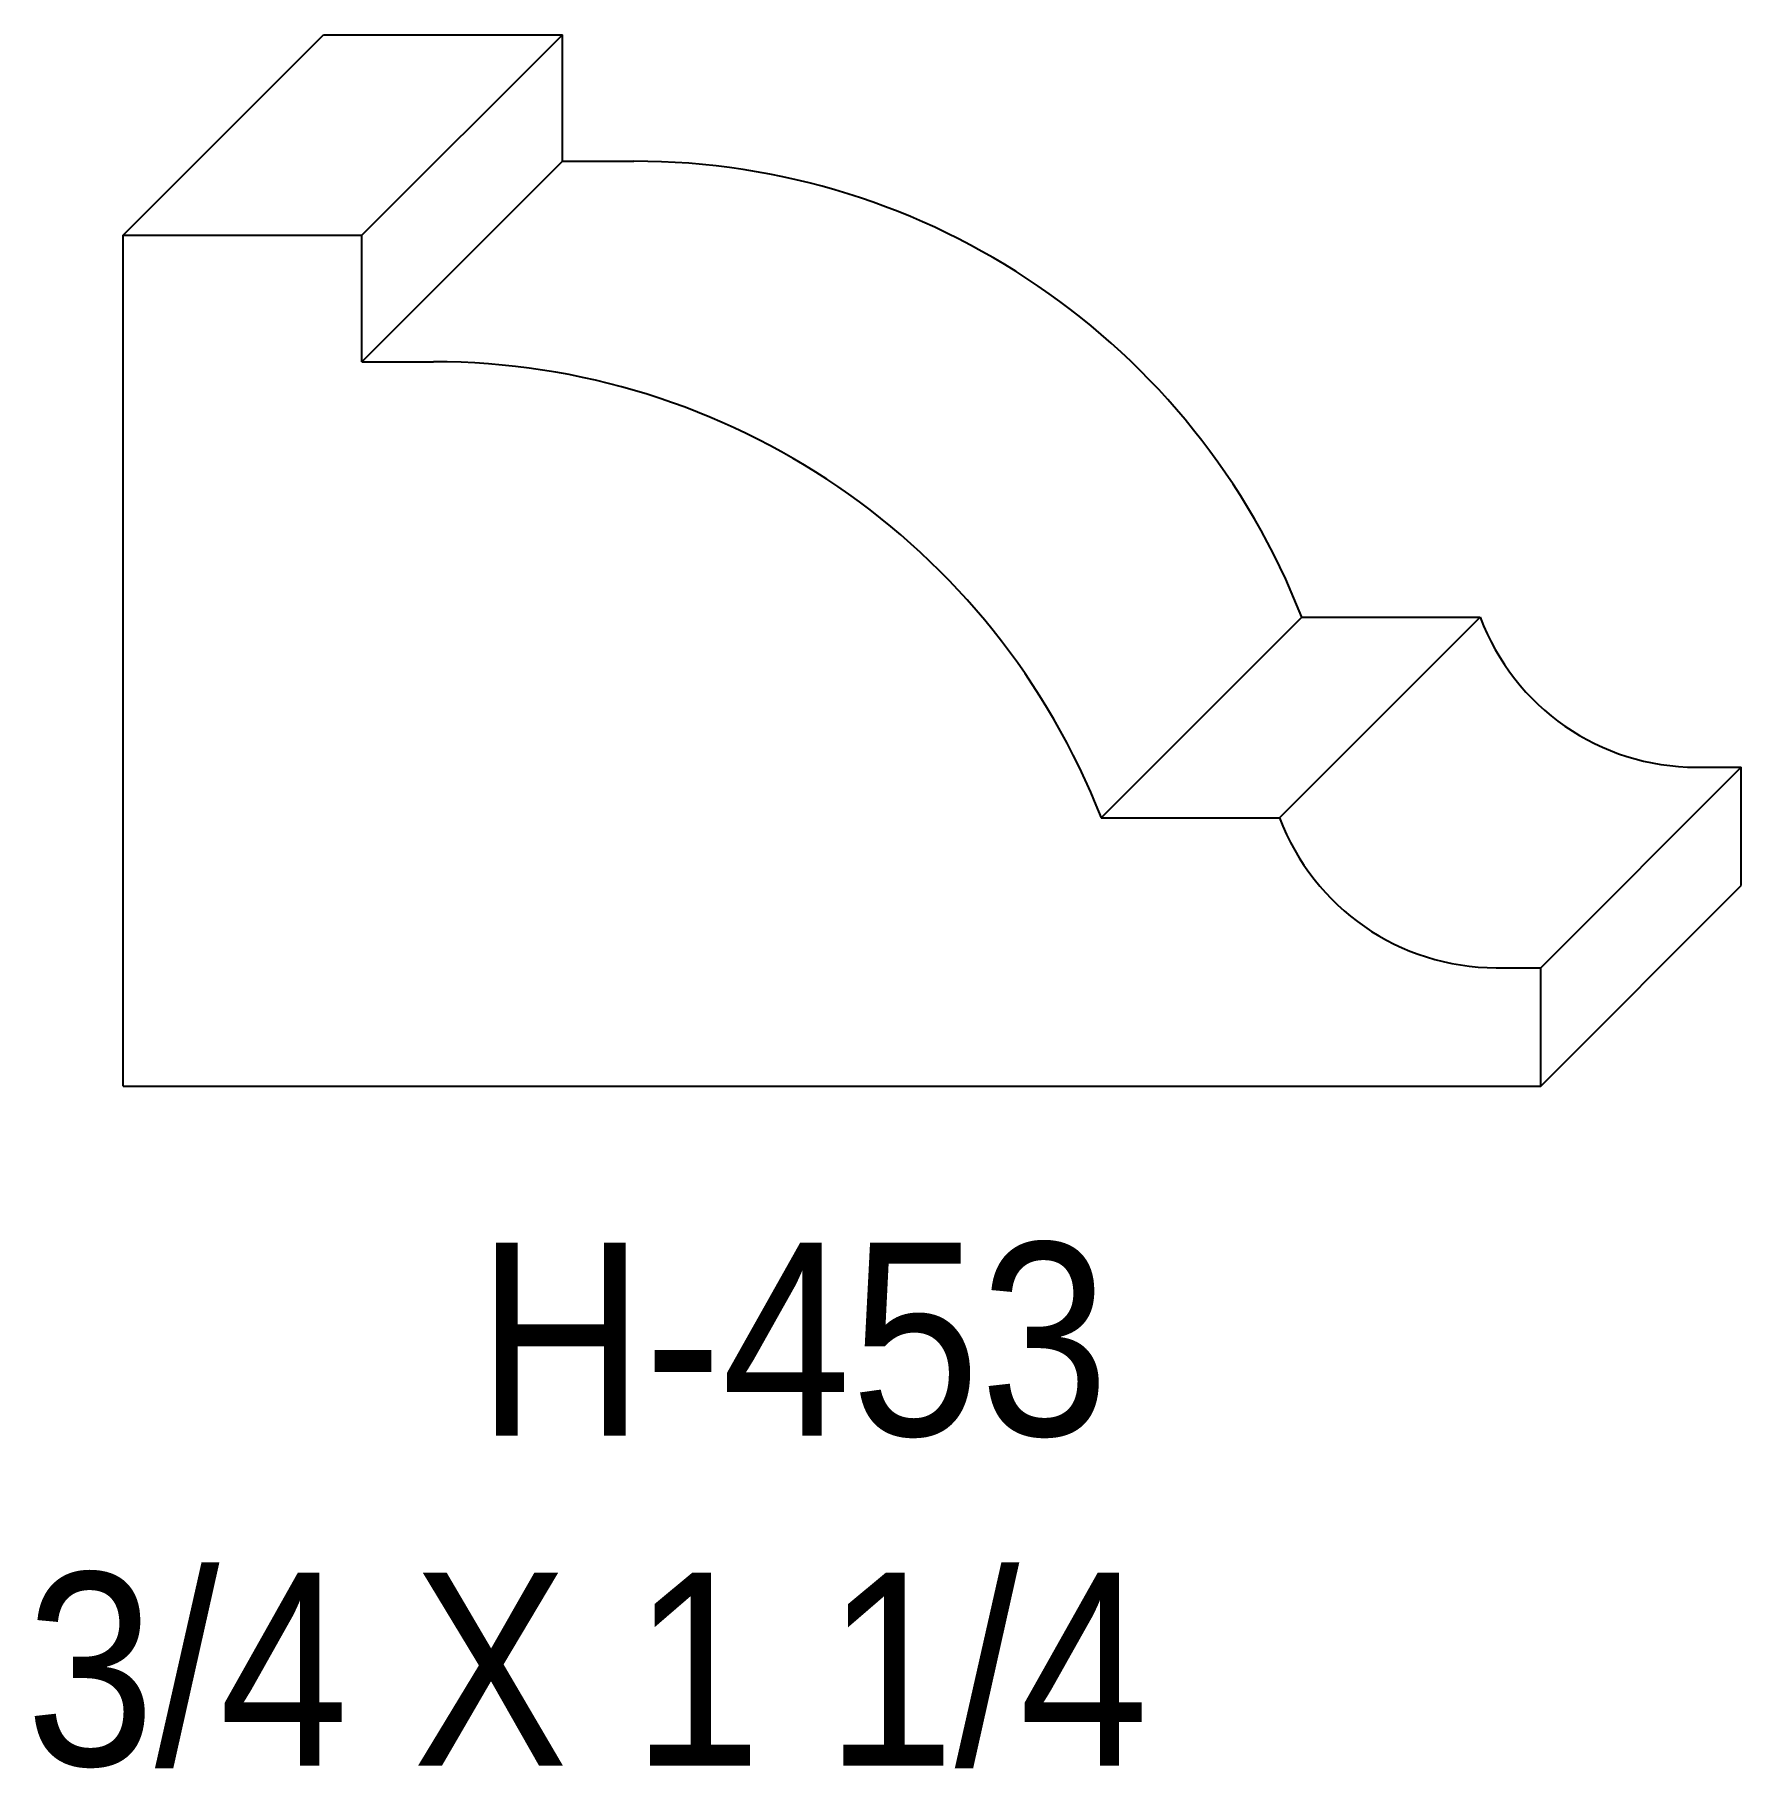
# Model space of a CAD drawing. Extents: x 71.94 to 73.44, y 157.55 to 159.08.
import ezdxf

# ---------------------------------------------------------------- set-up
doc = ezdxf.new("R2010")
doc.units = 0
doc.header["$LTSCALE"] = 5
doc.layers.add('PROFILE', color=7, linetype='CONTINUOUS')
doc.styles.add('TXT', font='TXT', dxfattribs={"height": 3.5})

msp = doc.modelspace()

# ---------------------------------------------------------------- linework, layer by layer
at = {"layer": 'PROFILE', "color": 1, "linetype": 'CONTINUOUS'}
for p, q in [((72.0171, 158.901), (72.1938, 159.0777)), ((72.1938, 159.0777), (72.4043, 159.0777)), ((72.2276, 158.901), (72.4043, 159.0777)), ((72.4043, 158.9662), (72.4043, 159.0777)), ((72.2276, 158.7895), (72.4043, 158.9662)), ((72.4043, 158.9662), (72.4674, 158.9662)), ((72.0171, 158.901), (72.2276, 158.901)), ((72.0171, 158.1512), (72.0171, 158.901)), ((72.2276, 158.7895), (72.2276, 158.901)), ((72.2276, 158.7895), (72.2907, 158.7895)), ((72.8793, 158.3876), (73.0561, 158.5643)), ((73.0365, 158.3876), (73.2133, 158.5643)), ((73.0561, 158.5643), (73.2133, 158.5643)), ((73.2667, 158.2555), (73.4434, 158.4323)), ((73.4039, 158.4323), (73.4434, 158.4323)), ((73.4434, 158.3279), (73.4434, 158.4323)), ((72.8793, 158.3876), (73.0365, 158.3876)), ((73.2667, 158.1512), (73.4434, 158.3279)), ((73.2272, 158.2555), (73.2667, 158.2555)), ((73.2667, 158.1512), (73.2667, 158.2555)), ((72.0171, 158.1512), (73.2667, 158.1512))]:
    msp.add_line(p, q, dxfattribs=at)
for centre, major_axis, start_param, end_param in [((72.4674, 158.3342), (0, 0.632), -1.198203, 0), ((72.2907, 158.1575), (0, 0.632), -1.198203, 0), ((73.4039, 158.6359), (0.2037, 0), -2.782272, -1.570796), ((73.2272, 158.4592), (0, 0.2037), -4.353068, -3.141593)]:
    msp.add_ellipse(centre, major_axis=major_axis, ratio=1, start_param=start_param, end_param=end_param, dxfattribs=at)

# ---------------------------------------------------------------- texts
at = {"layer": 'PROFILE', "color": 1, "linetype": 'CONTINUOUS', "style": 'TXT', "width": 0.9}
for s, height, p in [('H-453', 0.16996, (72.3289, 157.8432)), ('3/4 X 1 1/4', 0.169956, (71.9314, 157.5524))]:
    msp.add_text(s, height=height, dxfattribs=at).set_placement(p)

doc.saveas('drawing.dxf')
